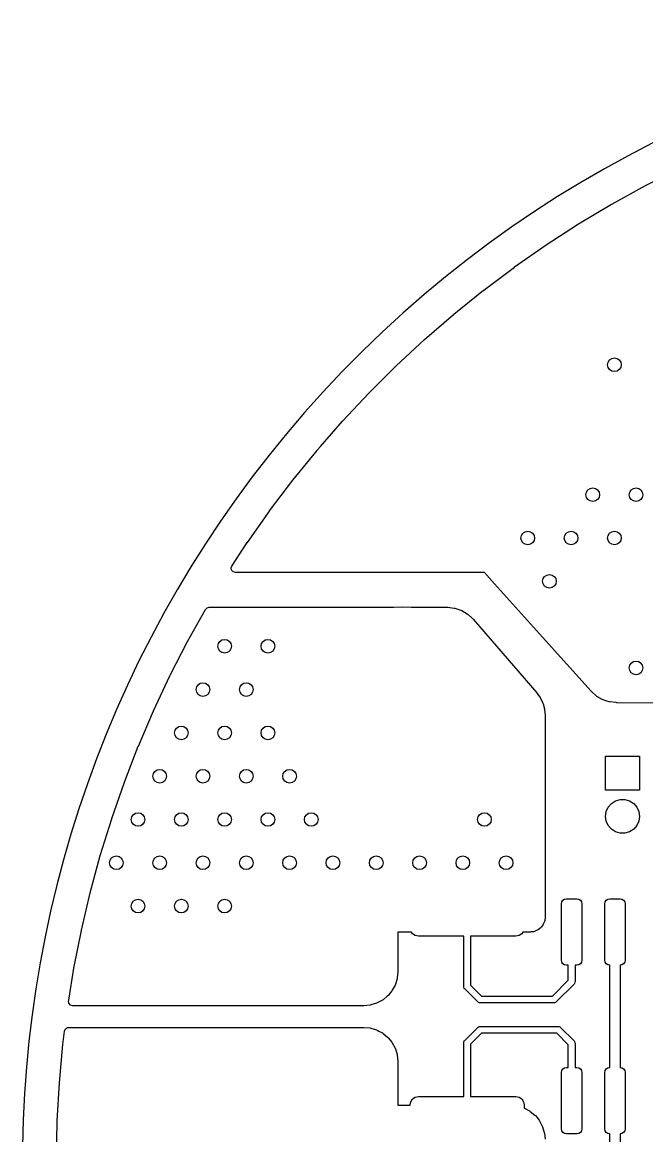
# Model space of a CAD drawing. Extents: x 116 to 183, y -93.2 to -37.6.
# Drawn here: x 115.99 to 134.3, y -70.23 to -37.58 of the extents above; entities that cross this region are included whole.
import ezdxf

# ---------------------------------------------------------------- set-up
doc = ezdxf.new("R2010")
doc.units = 0
doc.layers.add('BLACK', color=7, linetype='CONTINUOUS')

msp = doc.modelspace()

# ---------------------------------------------------------------- linework, layer by layer
at = {"layer": 'BLACK', "linetype": 'CONTINUOUS'}
for p, q in [((134.261692, -42.364543), (135.266553, -41.854049)), ((133.271489, -42.911681), (134.257931, -42.366538)), ((134.257931, -42.366538), (134.261692, -42.364543)), ((132.300972, -43.492933), (133.26781, -42.913798)), ((133.26781, -42.913798), (133.271489, -42.911681)), ((131.351178, -44.107679), (132.297358, -43.495182)), ((132.297358, -43.495182), (132.300972, -43.492933)), ((130.423459, -44.755051), (131.347699, -44.110019)), ((131.347699, -44.110019), (131.351178, -44.107679)), ((129.51883, -45.434331), (130.420033, -44.757532)), ((130.420033, -44.757532), (130.423459, -44.755051)), ((128.638352, -46.144723), (129.515433, -45.436975)), ((129.515433, -45.436975), (129.51883, -45.434331)), ((127.783142, -46.885333), (128.635091, -46.147449)), ((128.635091, -46.147449), (128.638352, -46.144723)), ((126.954261, -47.655237), (127.779978, -46.888172)), ((127.779978, -46.888172), (127.783142, -46.885333)), ((126.152659, -48.453554), (126.951206, -47.658176)), ((126.951206, -47.658176), (126.954261, -47.655237)), ((125.379347, -49.279277), (126.149715, -48.45659)), ((126.149715, -48.45659), (126.152659, -48.453554)), ((124.729254, -50.02375), (125.376515, -49.282409)), ((125.376515, -49.282409), (125.379347, -49.279277)), ((123.921248, -51.008967), (124.632488, -50.134695)), ((124.632488, -50.134695), (124.635262, -50.131404)), ((124.635262, -50.131404), (124.729254, -50.02375)), ((123.238241, -51.910826), (123.918643, -51.012286)), ((123.918643, -51.012286), (123.921248, -51.008967)), ((122.587033, -52.835925), (123.235745, -51.914244)), ((123.235745, -51.914244), (123.238241, -51.910826)), ((122.347189, -53.203092), (122.584683, -52.839391)), ((122.584683, -52.839391), (122.587033, -52.835925)), ((122.134241, -53.529203), (122.347189, -53.203092)), ((122.115328, -53.579353), (122.134241, -53.529203)), ((122.125272, -53.648511), (122.115328, -53.579353)), ((122.171027, -53.701315), (122.125272, -53.648511)), ((122.238066, -53.721), (122.171027, -53.701315)), ((129.094644, -53.721), (122.238066, -53.721)), ((129.54, -53.721), (129.094644, -53.721)), ((129.837929, -54.052032), (129.54, -53.721)), ((129.837932, -54.052035), (129.837929, -54.052032)), ((129.837936, -54.052039), (129.837932, -54.052035)), ((129.837942, -54.052045), (129.837936, -54.052039)), ((131.245583, -55.616092), (129.837942, -54.052045)), ((120.83201, -55.739178), (121.35559, -54.800589)), ((121.35559, -54.800589), (121.405439, -54.751635)), ((121.405439, -54.751635), (121.463879, -54.737)), ((121.463879, -54.737), (126.879869, -54.737)), ((126.879869, -54.737), (127.14224, -54.72325)), ((127.14224, -54.72325), (127.404611, -54.737)), ((127.404611, -54.737), (128.440662, -54.737)), ((128.440662, -54.737), (128.453942, -54.737713)), ((128.453942, -54.737713), (128.647014, -54.75851)), ((128.647014, -54.75851), (128.672959, -54.764165)), ((128.672959, -54.764165), (128.850814, -54.823483)), ((128.850814, -54.823483), (128.874961, -54.834534)), ((128.874961, -54.834534), (129.036113, -54.930374)), ((129.036113, -54.930374), (129.057346, -54.94631)), ((129.057346, -54.94631), (129.176772, -55.05782)), ((129.176772, -55.05782), (129.199275, -55.078832)), ((129.199275, -55.078832), (129.208495, -55.088416)), ((129.208495, -55.088416), (131.071213, -57.245247)), ((120.335053, -56.707676), (120.829996, -55.742939)), ((120.829996, -55.742939), (120.83201, -55.739178)), ((132.669213, -57.197903), (131.245583, -55.616092)), ((119.834419, -57.769612), (120.313646, -56.749565)), ((120.313646, -56.749565), (120.315541, -56.745707)), ((120.315541, -56.745707), (120.335053, -56.707676)), ((131.071213, -57.245247), (131.078048, -57.253913)), ((131.078048, -57.253913), (131.172179, -57.384845)), ((131.172179, -57.384845), (131.18341, -57.403827)), ((131.18341, -57.403827), (131.250467, -57.544358)), ((132.678306, -57.207007), (132.669213, -57.197903)), ((132.69136, -57.218784), (132.678306, -57.207007)), ((132.818047, -57.333074), (132.69136, -57.218784)), ((132.838846, -57.348239), (132.818047, -57.333074)), ((132.995989, -57.439478), (132.838846, -57.348239)), ((133.019471, -57.450023), (132.995989, -57.439478)), ((133.103511, -57.477694), (133.019471, -57.450023)), ((119.389229, -58.809653), (119.832678, -57.773491)), ((119.832678, -57.773491), (119.834419, -57.769612)), ((131.250467, -57.544358), (131.258157, -57.565026)), ((131.258157, -57.565026), (131.299261, -57.715216)), ((131.299261, -57.715216), (131.303168, -57.736922)), ((131.303168, -57.736922), (131.317509, -57.897547)), ((133.192063, -57.50685), (133.103511, -57.477694)), ((133.217213, -57.512318), (133.192063, -57.50685)), ((133.404268, -57.533), (133.217213, -57.512318)), ((133.417123, -57.533748), (133.404268, -57.533)), ((141.058239, -57.580626), (133.417123, -57.533748)), ((131.317509, -57.897547), (131.318, -57.908574)), ((131.318, -57.908574), (131.318, -63.820267)), ((118.980517, -59.864553), (119.387621, -58.8136)), ((119.387621, -58.8136), (119.389229, -58.809653)), ((133.09, -60.1), (133.09, -59.1)), ((133.09, -59.1), (134.09, -59.1)), ((134.09, -59.1), (134.09, -60.1)), ((118.60877, -60.933062), (118.979057, -59.868528)), ((118.979057, -59.868528), (118.980517, -59.864553)), ((134.09, -60.1), (133.09, -60.1)), ((133.382292, -60.415184), (133.518843, -60.375089)), ((133.518843, -60.375089), (133.661157, -60.375089)), ((133.661157, -60.375089), (133.797708, -60.415184)), ((133.09, -60.87), (133.110254, -60.729134)), ((133.110254, -60.729134), (133.169373, -60.59968)), ((133.169373, -60.59968), (133.26257, -60.492125)), ((133.26257, -60.492125), (133.382292, -60.415184)), ((133.797708, -60.415184), (133.91743, -60.492125)), ((133.91743, -60.492125), (134.010627, -60.59968)), ((134.010627, -60.59968), (134.069746, -60.729134)), ((134.069746, -60.729134), (134.09, -60.87)), ((118.274464, -62.013797), (118.607462, -60.937045)), ((118.607462, -60.937045), (118.60877, -60.933062)), ((133.110254, -61.010866), (133.09, -60.87)), ((133.169373, -61.14032), (133.110254, -61.010866)), ((134.069746, -61.010866), (134.010627, -61.14032)), ((134.09, -60.87), (134.069746, -61.010866)), ((133.26257, -61.247875), (133.169373, -61.14032)), ((133.382292, -61.324816), (133.26257, -61.247875)), ((133.518843, -61.364911), (133.382292, -61.324816)), ((133.661157, -61.364911), (133.518843, -61.364911)), ((133.797708, -61.324816), (133.661157, -61.364911)), ((133.91743, -61.247875), (133.797708, -61.324816)), ((134.010627, -61.14032), (133.91743, -61.247875)), ((117.97796, -63.105598), (118.273283, -62.017868)), ((118.273283, -62.017868), (118.274464, -62.013797)), ((117.71966, -64.206989), (117.976931, -63.109666)), ((117.976931, -63.109666), (117.97796, -63.105598)), ((131.806658, -63.374847), (131.839174, -63.326184)), ((131.839174, -63.326184), (131.887837, -63.293668)), ((131.887837, -63.293668), (131.94524, -63.28225)), ((131.94524, -63.28225), (132.24524, -63.28225)), ((132.24524, -63.28225), (132.302643, -63.293668)), ((132.302643, -63.293668), (132.351306, -63.326184)), ((132.351306, -63.326184), (132.383822, -63.374847)), ((133.076658, -63.374847), (133.109174, -63.326184)), ((133.109174, -63.326184), (133.157837, -63.293668)), ((133.157837, -63.293668), (133.21524, -63.28225)), ((133.21524, -63.28225), (133.51524, -63.28225)), ((133.51524, -63.28225), (133.572643, -63.293668)), ((133.572643, -63.293668), (133.621306, -63.326184)), ((133.621306, -63.326184), (133.653822, -63.374847)), ((131.79524, -63.43225), (131.806658, -63.374847)), ((131.79524, -65.08225), (131.79524, -63.43225)), ((132.383822, -63.374847), (132.39524, -63.43225)), ((132.39524, -63.43225), (132.39524, -65.08225)), ((133.06524, -63.43225), (133.076658, -63.374847)), ((133.06524, -65.08225), (133.06524, -63.43225)), ((133.653822, -63.374847), (133.66524, -63.43225)), ((133.66524, -63.43225), (133.66524, -65.08225)), ((131.296977, -63.955702), (131.266154, -64.030115)), ((131.305355, -63.924436), (131.296977, -63.955702)), ((131.316939, -63.836454), (131.305355, -63.924436)), ((131.318, -63.820267), (131.316939, -63.836454)), ((117.499849, -65.316736), (117.718763, -64.211138)), ((117.718763, -64.211138), (117.71966, -64.206989)), ((127.398801, -64.262), (127, -64.262)), ((127, -64.262), (127, -65.262)), ((127.430223, -64.309027), (127.398801, -64.262)), ((127.511329, -64.36322), (127.430223, -64.309027)), ((130.633777, -64.309027), (130.552671, -64.36322)), ((130.665199, -64.262), (130.633777, -64.309027)), ((130.876268, -64.262), (130.665199, -64.262)), ((130.892452, -64.260939), (130.876268, -64.262)), ((130.907045, -64.259017), (130.892452, -64.260939)), ((130.980436, -64.249355), (130.907045, -64.259017)), ((131.011702, -64.240977), (130.980436, -64.249355)), ((131.086115, -64.210154), (131.011702, -64.240977)), ((131.114147, -64.19397), (131.086115, -64.210154)), ((131.178047, -64.144939), (131.114147, -64.19397)), ((131.200939, -64.122047), (131.178047, -64.144939)), ((131.24997, -64.058147), (131.200939, -64.122047)), ((131.266154, -64.030115), (131.24997, -64.058147)), ((127.606999, -64.38225), (127.511329, -64.36322)), ((128.932, -64.382249), (127.606999, -64.38225)), ((128.932, -65.85775), (128.932, -64.382249)), ((130.457, -64.382249), (129.132, -64.382249)), ((129.132, -64.382249), (129.132, -65.816328)), ((130.552671, -64.36322), (130.457, -64.382249)), ((127, -65.262), (127, -65.262003)), ((127, -65.262003), (127, -65.414907)), ((131.806658, -65.139653), (131.79524, -65.08225)), ((131.839174, -65.188316), (131.806658, -65.139653)), ((131.887837, -65.220832), (131.839174, -65.188316)), ((131.94524, -65.23225), (131.887837, -65.220832)), ((131.99524, -65.23225), (131.94524, -65.23225)), ((131.99524, -65.674088), (131.99524, -65.23225)), ((132.24524, -65.23225), (132.19524, -65.23225)), ((132.19524, -65.23225), (132.19524, -65.71551)), ((132.302643, -65.220832), (132.24524, -65.23225)), ((132.351306, -65.188316), (132.302643, -65.220832)), ((132.383822, -65.139653), (132.351306, -65.188316)), ((132.39524, -65.08225), (132.383822, -65.139653)), ((133.076658, -65.139653), (133.06524, -65.08225)), ((133.109174, -65.188316), (133.076658, -65.139653)), ((133.157837, -65.220832), (133.109174, -65.188316)), ((133.21524, -65.23225), (133.157837, -65.220832)), ((133.21524, -68.23225), (133.21524, -65.23225)), ((133.572643, -65.220832), (133.51524, -65.23225)), ((133.51524, -65.23225), (133.51524, -68.23225)), ((133.621306, -65.188316), (133.572643, -65.220832)), ((133.653822, -65.139653), (133.621306, -65.188316)), ((133.66524, -65.08225), (133.653822, -65.139653)), ((117.347202, -66.258227), (117.499103, -65.320878)), ((117.499103, -65.320878), (117.499849, -65.316736)), ((126.97724, -65.627775), (126.927424, -65.791998)), ((126.981982, -65.603934), (126.97724, -65.627775)), ((126.999403, -65.427061), (126.981982, -65.603934)), ((127, -65.414907), (126.999403, -65.427061)), ((126.918121, -65.814456), (126.837227, -65.965798)), ((126.927424, -65.791998), (126.918121, -65.814456)), ((128.933921, -65.877259), (128.932, -65.85775)), ((128.948853, -65.913307), (128.933921, -65.877259)), ((128.961289, -65.928461), (128.948853, -65.913307)), ((129.342289, -66.30946), (128.961289, -65.928461)), ((129.132, -65.816328), (129.454421, -66.13875)), ((131.530578, -66.13875), (131.99524, -65.674088)), ((132.165951, -65.786221), (131.642711, -66.309461)), ((132.178387, -65.771067), (132.165951, -65.786221)), ((132.180554, -65.765835), (132.178387, -65.771067)), ((132.193319, -65.735019), (132.180554, -65.765835)), ((132.19524, -65.71551), (132.193319, -65.735019)), ((117.343798, -66.279353), (117.344133, -66.277164)), ((117.353742, -66.348511), (117.343798, -66.279353)), ((117.344133, -66.277164), (117.347202, -66.258227)), ((126.544798, -66.258227), (126.393456, -66.339121)), ((126.56501, -66.244722), (126.544798, -66.258227)), ((126.697666, -66.135854), (126.56501, -66.244722)), ((126.714854, -66.118666), (126.697666, -66.135854)), ((126.823722, -65.98601), (126.714854, -66.118666)), ((126.837227, -65.965798), (126.823722, -65.98601)), ((129.454421, -66.13875), (131.530578, -66.13875)), ((117.399497, -66.401315), (117.353742, -66.348511)), ((117.466536, -66.421), (117.399497, -66.401315)), ((125.993907, -66.421), (117.466536, -66.421)), ((126.006061, -66.420403), (125.993907, -66.421)), ((126.182934, -66.402982), (126.006061, -66.420403)), ((126.206775, -66.39824), (126.182934, -66.402982)), ((126.370998, -66.348424), (126.206775, -66.39824)), ((126.393456, -66.339121), (126.370998, -66.348424)), ((129.357442, -66.321897), (129.342289, -66.30946)), ((129.368, -66.32627), (129.357442, -66.321897)), ((129.393491, -66.336829), (129.368, -66.32627)), ((129.413, -66.33875), (129.393491, -66.336829)), ((131.572, -66.33875), (129.413, -66.33875)), ((131.591509, -66.336829), (131.572, -66.33875)), ((131.627557, -66.321897), (131.591509, -66.336829)), ((131.642711, -66.309461), (131.627557, -66.321897)), ((117.176751, -67.555766), (117.226257, -67.164437)), ((117.226257, -67.164437), (117.254199, -67.100398)), ((117.254199, -67.100398), (117.312328, -67.061632)), ((117.312328, -67.061632), (117.349276, -67.056)), ((117.349276, -67.056), (125.993907, -67.056)), ((125.993907, -67.056), (126.006061, -67.056597)), ((126.006061, -67.056597), (126.182941, -67.074018)), ((126.182941, -67.074018), (126.206769, -67.078757)), ((126.206769, -67.078757), (126.371001, -67.128576)), ((126.371001, -67.128576), (126.393453, -67.137877)), ((126.393453, -67.137877), (126.443144, -67.164437)), ((126.443144, -67.164437), (126.544798, -67.218772)), ((126.544798, -67.218772), (126.56501, -67.232277)), ((126.56501, -67.232277), (126.697666, -67.341145)), ((128.961289, -67.438039), (129.342289, -67.05704)), ((129.454421, -67.22775), (129.132, -67.550171)), ((129.342289, -67.05704), (129.357442, -67.044603)), ((129.357442, -67.044603), (129.375523, -67.037114)), ((129.375523, -67.037114), (129.393491, -67.029671)), ((129.393491, -67.029671), (129.413, -67.02775)), ((129.413, -67.02775), (131.699, -67.02775)), ((131.657578, -67.22775), (129.454421, -67.22775)), ((131.99524, -67.565412), (131.657578, -67.22775)), ((131.699, -67.02775), (131.718509, -67.029671)), ((131.718509, -67.029671), (131.754557, -67.044603)), ((131.754557, -67.044603), (131.769711, -67.057039)), ((131.769711, -67.057039), (132.165951, -67.453279)), ((117.073838, -68.682445), (117.176284, -67.560045)), ((117.176284, -67.560045), (117.176751, -67.555766)), ((126.697666, -67.341145), (126.714854, -67.358333)), ((126.714854, -67.358333), (126.823722, -67.490989)), ((126.823722, -67.490989), (126.837227, -67.511201)), ((126.837227, -67.511201), (126.918121, -67.662543)), ((128.932, -67.50875), (128.933921, -67.489241)), ((128.932, -69.08225), (128.932, -67.50875)), ((128.933921, -67.489241), (128.948853, -67.453193)), ((128.948853, -67.453193), (128.961289, -67.438039)), ((129.132, -67.550171), (129.132, -69.08225)), ((131.99524, -68.23225), (131.99524, -67.565412)), ((132.165951, -67.453279), (132.178387, -67.468433)), ((132.178387, -67.468433), (132.193319, -67.504481)), ((132.193319, -67.504481), (132.19524, -67.52399)), ((132.19524, -67.52399), (132.19524, -68.23225)), ((126.918121, -67.662543), (126.927424, -67.685001)), ((126.927424, -67.685001), (126.97724, -67.849224)), ((126.97724, -67.849224), (126.981982, -67.873065)), ((126.981982, -67.873065), (126.999403, -68.049938)), ((126.999403, -68.049938), (127, -68.062092)), ((127, -68.062092), (127, -69.342)), ((131.839174, -68.276184), (131.887837, -68.243668)), ((131.887837, -68.243668), (131.94524, -68.23225)), ((131.94524, -68.23225), (131.99524, -68.23225)), ((132.19524, -68.23225), (132.24524, -68.23225)), ((132.24524, -68.23225), (132.302643, -68.243668)), ((132.302643, -68.243668), (132.351306, -68.276184)), ((133.109174, -68.276184), (133.157837, -68.243668)), ((133.157837, -68.243668), (133.21524, -68.23225)), ((133.51524, -68.23225), (133.572643, -68.243668)), ((133.572643, -68.243668), (133.621306, -68.276184)), ((131.79524, -68.38225), (131.806658, -68.324847)), ((131.79524, -70.03225), (131.79524, -68.38225)), ((131.806658, -68.324847), (131.839174, -68.276184)), ((132.351306, -68.276184), (132.383822, -68.324847)), ((132.383822, -68.324847), (132.39524, -68.38225)), ((132.39524, -68.38225), (132.39524, -70.03225)), ((133.06524, -68.38225), (133.076658, -68.324847)), ((133.06524, -70.03225), (133.06524, -68.38225)), ((133.076658, -68.324847), (133.109174, -68.276184)), ((133.621306, -68.276184), (133.653822, -68.324847)), ((133.653822, -68.324847), (133.66524, -68.38225)), ((133.66524, -68.38225), (133.66524, -70.03225)), ((117.011046, -69.797201), (117.07353, -68.686632)), ((117.07353, -68.686632), (117.073838, -68.682445)), ((127.37603, -69.236579), (127.430223, -69.155473)), ((127.430223, -69.155473), (127.511329, -69.10128)), ((127.511329, -69.10128), (127.607, -69.082251)), ((127.607, -69.082251), (128.932, -69.08225)), ((129.132, -69.08225), (130.457001, -69.08225)), ((130.457001, -69.08225), (130.552671, -69.10128)), ((130.552671, -69.10128), (130.633777, -69.155473)), ((130.633777, -69.155473), (130.68797, -69.236579)), ((127, -69.342), (127.357, -69.342)), ((127.357, -69.332249), (127.37603, -69.236579)), ((127.357, -69.342), (127.357, -69.332249)), ((130.68797, -69.236579), (130.706999, -69.33225)), ((130.706999, -69.33225), (130.706999, -69.422031)), ((130.706999, -69.422031), (130.711453, -69.423877)), ((130.711453, -69.423877), (130.862798, -69.504772)), ((130.862798, -69.504772), (130.88301, -69.518277)), ((130.88301, -69.518277), (131.015666, -69.627145)), ((116.985954, -70.942931), (117.010053, -69.816171)), ((117.010053, -69.816171), (117.010221, -69.811868)), ((117.010221, -69.811868), (117.011046, -69.797201)), ((131.015666, -69.627145), (131.032854, -69.644333)), ((131.032854, -69.644333), (131.141722, -69.776989)), ((131.141722, -69.776989), (131.155227, -69.797201)), ((131.155227, -69.797201), (131.236121, -69.948543)), ((131.236121, -69.948543), (131.245424, -69.971001)), ((131.245424, -69.971001), (131.29524, -70.135224)), ((131.29524, -70.135224), (131.299982, -70.159065)), ((131.299982, -70.159065), (131.317403, -70.335938)), ((131.806658, -70.089653), (131.79524, -70.03225)), ((131.839174, -70.138316), (131.806658, -70.089653)), ((131.887837, -70.170832), (131.839174, -70.138316)), ((131.94524, -70.18225), (131.887837, -70.170832)), ((132.24524, -70.18225), (131.94524, -70.18225)), ((132.302643, -70.170832), (132.24524, -70.18225)), ((132.351306, -70.138316), (132.302643, -70.170832)), ((132.383822, -70.089653), (132.351306, -70.138316)), ((132.39524, -70.03225), (132.383822, -70.089653)), ((133.076658, -70.089653), (133.06524, -70.03225)), ((133.109174, -70.138316), (133.076658, -70.089653)), ((133.157837, -70.170832), (133.109174, -70.138316)), ((133.21524, -70.18225), (133.157837, -70.170832)), ((133.21524, -70.82925), (133.21524, -70.18225)), ((133.572643, -70.170832), (133.51524, -70.18225)), ((133.51524, -70.18225), (133.51524, -70.844666)), ((133.621306, -70.138316), (133.572643, -70.170832)), ((133.653822, -70.089653), (133.621306, -70.138316)), ((133.66524, -70.03225), (133.653822, -70.089653))]:
    msp.add_line(p, q, dxfattribs=at)
at = {"layer": 'BLACK'}
for centre in [(133.35, -47.625), (132.715, -51.435), (133.985, -51.435), (130.81, -52.705), (132.08, -52.705), (133.35, -52.705), (131.445, -53.975), (121.92, -55.88), (123.19, -55.88), (133.985, -56.515), (121.285, -57.15), (122.555, -57.15), (120.65, -58.42), (121.92, -58.42), (123.19, -58.42), (120.015, -59.69), (121.285, -59.69), (122.555, -59.69), (123.825, -59.69), (119.38, -60.96), (120.65, -60.96), (121.92, -60.96), (123.19, -60.96), (124.46, -60.96), (129.54, -60.96), (118.745, -62.23), (120.015, -62.23), (121.285, -62.23), (122.555, -62.23), (123.825, -62.23), (125.095, -62.23), (126.365, -62.23), (127.635, -62.23), (128.905, -62.23), (130.175, -62.23), (119.38, -63.5), (120.65, -63.5), (121.92, -63.5)]:
    msp.add_circle(centre, 0.2, dxfattribs=at)
msp.add_arc((149.479, -71.074279), 33.493849, -399.6709423, -140.3290577, dxfattribs=at)

doc.saveas('drawing.dxf')
